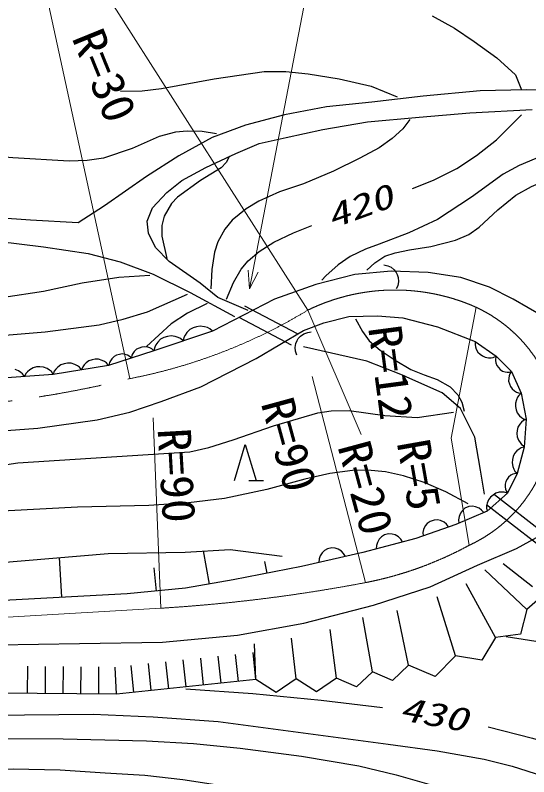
# Model space of a CAD drawing. Units: millimetres, scale not verified. Extents: x 40000 to 680000, y 20000 to 380000.
# Drawn here: x 218324 to 246687, y 272274 to 314323 of the extents above; entities that cross this region are included whole.
import ezdxf
from ezdxf.enums import TextEntityAlignment as Align

# ---------------------------------------------------------------- set-up
doc = ezdxf.new("R2010")
doc.units = ezdxf.units.MM
doc.header["$LTSCALE"] = 1000
doc.linetypes.add('CHAIN', pattern=[18.5, 12, -1.5, 3.5, -1.5])
for name, color, linetype, lineweight in [('M-BGD', 7, 'Continuous', 25), ('M-BMK', 2, 'CHAIN', 13), ('M-STR-HTXT', 7, 'Continuous', 13)]:
    doc.layers.add(name, color=color, linetype=linetype, lineweight=lineweight)
doc.styles.add('ＭＳ ゴシック', font='')
doc.styles.get('ＭＳ ゴシック').set_extended_font_data('MS Gothic')

msp = doc.modelspace()

# ---------------------------------------------------------------- linework, layer by layer
at = {"layer": 'M-BGD'}
for p, q in [((243996, 310148), (240856, 309862)), ((246540, 310200), (243996, 310148)), ((249498, 310096), (246540, 310200)), ((238027, 309525), (235510, 309265)), ((240856, 309862), (238027, 309525)), ((235510, 309265), (233200, 308824)), ((243431, 308928), (246877, 309110)), ((233200, 308824), (231047, 308253)), ((237773, 308435), (240628, 308694)), ((240628, 308694), (243431, 308928)), ((231047, 308253), (229204, 307579)), ((235308, 308020), (237773, 308435)), ((233284, 307579), (235308, 308020)), ((229204, 307579), (227361, 306566)), ((231804, 307241), (233284, 307579)), ((230507, 306696), (231804, 307241)), ((227361, 306566), (225571, 305425)), ((228846, 305918), (230507, 306696)), ((227522, 305191), (228846, 305918)), ((225571, 305425), (223259, 303790)), ((226692, 304542), (227522, 305191)), ((225913, 303686), (226692, 304542)), ((223259, 303790), (221806, 302855)), ((225602, 302959), (225913, 303686)), ((219159, 303011), (215266, 303271)), ((221806, 302855), (219159, 303011)), ((225680, 302284), (225602, 302959)), ((216784, 301921), (219893, 301532)), ((226069, 301506), (225680, 302284)), ((219893, 301532), (222358, 301169)), ((226822, 300727), (226069, 301506)), ((222358, 301169), (224123, 300701)), ((224123, 300701), (225939, 300027)), ((228534, 299534), (226822, 300727)), ((238673, 300538), (238902, 300489)), ((238902, 300489), (239078, 300412)), ((239078, 300412), (239255, 300268)), ((239255, 300268), (239366, 300122)), ((225939, 300027), (227989, 299015)), ((237076, 300002), (234918, 299463)), ((239080, 300195), (237076, 300002)), ((241123, 300118), (239080, 300195)), ((239366, 300122), (239422, 300016)), ((239422, 300016), (239479, 299843)), ((239479, 299843), (239497, 299615)), ((242935, 299848), (241123, 300118)), ((244515, 299308), (242935, 299848)), ((229521, 298729), (228534, 299534)), ((234918, 299463), (232644, 298653)), ((239497, 299615), (239448, 299386)), ((227989, 299015), (230429, 297691)), ((239448, 299386), (239371, 299210)), ((245825, 298653), (244515, 299308)), ((232644, 298653), (229213, 296880)), ((231182, 298028), (229521, 298729)), ((247483, 297690), (245825, 298653)), ((230994, 298278), (233898, 296743)), ((236755, 297690), (238335, 297728)), ((238335, 297728), (239723, 297612)), ((230667, 297659), (233571, 296124)), ((234249, 296919), (235367, 297343)), ((235367, 297343), (236755, 297690)), ((239723, 297612), (241650, 297111)), ((229213, 296880), (225976, 295801)), ((227966, 296966), (227805, 296805)), ((228149, 297063), (227966, 296966)), ((228342, 297127), (228149, 297063)), ((228547, 297160), (228342, 297127)), ((228772, 297127), (228547, 297160)), ((228934, 297074), (228772, 297127)), ((229063, 297009), (228934, 297074)), ((229213, 296880), (229063, 297009)), ((231628, 295377), (234249, 296919)), ((241650, 297111), (243731, 296302)), ((226536, 296525), (226353, 296429)), ((226730, 296590), (226536, 296525)), ((226934, 296622), (226730, 296590)), ((227160, 296590), (226934, 296622)), ((227321, 296536), (227160, 296590)), ((227450, 296472), (227321, 296536)), ((227600, 296343), (227450, 296472)), ((227643, 296536), (227600, 296343)), ((227708, 296665), (227643, 296536)), ((227805, 296805), (227708, 296665)), ((233890, 296364), (233953, 296466)), ((233953, 296466), (234073, 296604)), ((234073, 296604), (234260, 296735)), ((234260, 296735), (234482, 296810)), ((234482, 296810), (234672, 296834)), ((226095, 296128), (226031, 295998)), ((226192, 296267), (226095, 296128)), ((226353, 296429), (226192, 296267)), ((233788, 295969), (233821, 296195)), ((233821, 296195), (233890, 296364)), ((243731, 296302), (243720, 296139)), ((243720, 296139), (243740, 296022)), ((243731, 296302), (244887, 295493)), ((225976, 295801), (223470, 294991)), ((224231, 295620), (224074, 295597)), ((224403, 295593), (224231, 295620)), ((224823, 295647), (224773, 295549)), ((224898, 295753), (224823, 295647)), ((225022, 295876), (224898, 295753)), ((225163, 295948), (225022, 295876)), ((225311, 295996), (225163, 295948)), ((225468, 296019), (225311, 295996)), ((225640, 295993), (225468, 296019)), ((225763, 295951), (225640, 295993)), ((225861, 295901), (225763, 295951)), ((225976, 295801), (225861, 295901)), ((226031, 295998), (225988, 295805)), ((233812, 295778), (233788, 295969)), ((233886, 295556), (233812, 295778)), ((237751, 295222), (234240, 296020)), ((243740, 296022), (243784, 295889)), ((243784, 295889), (243873, 295724)), ((243873, 295724), (243995, 295605)), ((243995, 295605), (244133, 295508)), ((222396, 295240), (222233, 295122)), ((222568, 295299), (222396, 295240)), ((222746, 295328), (222568, 295299)), ((222928, 295328), (222746, 295328)), ((223121, 295268), (222928, 295328)), ((223254, 295199), (223121, 295268)), ((223357, 295125), (223254, 295199)), ((223586, 295247), (223536, 295149)), ((223661, 295354), (223586, 295247)), ((223785, 295476), (223661, 295354)), ((223926, 295549), (223785, 295476)), ((224074, 295597), (223926, 295549)), ((224526, 295551), (224403, 295593)), ((224624, 295501), (224526, 295551)), ((224738, 295401), (224624, 295501)), ((224773, 295549), (224738, 295401)), ((228583, 293797), (231628, 295377)), ((239613, 294478), (237751, 295222)), ((244133, 295508), (244286, 295435)), ((244286, 295435), (244472, 295407)), ((244472, 295407), (244612, 295412)), ((244612, 295412), (244729, 295433)), ((244729, 295433), (244878, 295499)), ((244887, 295493), (244853, 295357)), ((244853, 295357), (244853, 295255)), ((244853, 295255), (244870, 295136)), ((244887, 295493), (245735, 294645)), ((219307, 294857), (219123, 294747)), ((219496, 294903), (219307, 294857)), ((219688, 294917), (219496, 294903)), ((219882, 294900), (219688, 294917)), ((220080, 294818), (219882, 294900)), ((220215, 294732), (220080, 294818)), ((223470, 294991), (220425, 294490)), ((220559, 294772), (220480, 294662)), ((220670, 294887), (220559, 294772)), ((220844, 295013), (220670, 294887)), ((221028, 295076), (220844, 295013)), ((221217, 295107), (221028, 295076)), ((221412, 295107), (221217, 295107)), ((221617, 295043), (221412, 295107)), ((221759, 294969), (221617, 295043)), ((221869, 294890), (221759, 294969)), ((221990, 294748), (221869, 294890)), ((222055, 294911), (221990, 294748)), ((222129, 295014), (222055, 294911)), ((222233, 295122), (222129, 295014)), ((223470, 294991), (223357, 295125)), ((223536, 295149), (223501, 295002)), ((244870, 295136), (244921, 294983)), ((244921, 294983), (245006, 294865)), ((245006, 294865), (245108, 294763)), ((220425, 294490), (217286, 294259)), ((218506, 294680), (218320, 294756)), ((218632, 294599), (218506, 294680)), ((218729, 294516), (218632, 294599)), ((218830, 294373), (218729, 294516)), ((218914, 294539), (218830, 294373)), ((219002, 294642), (218914, 294539)), ((219123, 294747), (219002, 294642)), ((220318, 294643), (220215, 294732)), ((220425, 294490), (220318, 294643)), ((220480, 294662), (220411, 294488)), ((241900, 293467), (239613, 294478)), ((245108, 294763), (245227, 294678)), ((245227, 294678), (245380, 294627)), ((245380, 294627), (245498, 294610)), ((245498, 294610), (245600, 294610)), ((245610, 294417), (245582, 294290)), ((245600, 294610), (245736, 294644)), ((245649, 294520), (245610, 294417)), ((245735, 294645), (245649, 294520)), ((245735, 294645), (246275, 293450)), ((245582, 294290), (245575, 294116)), ((245575, 294116), (245615, 293963)), ((245615, 293963), (245680, 293821)), ((226386, 292987), (228583, 293797)), ((245680, 293821), (245767, 293689)), ((245767, 293689), (245903, 293579)), ((245903, 293579), (246017, 293516)), ((246017, 293516), (246120, 293477)), ((242911, 292616), (241900, 293467)), ((246006, 293094), (245952, 292900)), ((246073, 293228), (246006, 293094)), ((246144, 293333), (246073, 293228)), ((246120, 293477), (246270, 293460)), ((246275, 293450), (246144, 293333)), ((246275, 293450), (246545, 292024)), ((224652, 292409), (226386, 292987)), ((245952, 292900), (245955, 292718)), ((245955, 292718), (245989, 292541)), ((222840, 291985), (224652, 292409)), ((243709, 291020), (242911, 292616)), ((245989, 292541), (246052, 292369)), ((246052, 292369), (246174, 292209)), ((219564, 291523), (222840, 291985)), ((246174, 292209), (246285, 292108)), ((246292, 291862), (246193, 291749)), ((246285, 292108), (246390, 292036)), ((246388, 291945), (246292, 291862)), ((246545, 292024), (246388, 291945)), ((246390, 292036), (246554, 291976)), ((246545, 292024), (246429, 290482)), ((216866, 291330), (219564, 291523)), ((246090, 291576), (246047, 291399)), ((246193, 291749), (246090, 291576)), ((244028, 289211), (243709, 291020)), ((246047, 291399), (246033, 291220)), ((246033, 291220), (246050, 291038)), ((246050, 291038), (246126, 290852)), ((230428, 288627), (231028, 290627)), ((231028, 290627), (231628, 288627)), ((246126, 290852), (246207, 290725)), ((246207, 290725), (246290, 290629)), ((246290, 290629), (246433, 290528)), ((246034, 290276), (245901, 290125)), ((246151, 290369), (246034, 290276)), ((246429, 290482), (246044, 289017)), ((246261, 290433), (246151, 290369)), ((246429, 290482), (246261, 290433)), ((245780, 289784), (245763, 289602)), ((245826, 289958), (245780, 289784)), ((245901, 290125), (245826, 289958)), ((245763, 289602), (245805, 289405)), ((245805, 289405), (245861, 289266)), ((244241, 287881), (244028, 289211)), ((246044, 289017), (245504, 287938)), ((245700, 288921), (245571, 288824)), ((245808, 288974), (245700, 288921)), ((245904, 289006), (245808, 288974)), ((245861, 289266), (245925, 289156)), ((246044, 289017), (245904, 289006)), ((245925, 289156), (246047, 289031)), ((231228, 288627), (232028, 288627)), ((245421, 288577), (245378, 288438)), ((245486, 288706), (245421, 288577)), ((245571, 288824), (245486, 288706)), ((245378, 288438), (245378, 288277)), ((245378, 288277), (245400, 288159)), ((245400, 288159), (245432, 288062)), ((245432, 288062), (245507, 287944)), ((245504, 287938), (244386, 286936)), ((244578, 287712), (244464, 287570)), ((244712, 287832), (244578, 287712)), ((244866, 287930), (244712, 287832)), ((244790, 287866), (247546, 285729)), ((245060, 287983), (244866, 287930)), ((245210, 287997), (245060, 287983)), ((245337, 287990), (245210, 287997)), ((245504, 287938), (245337, 287990)), ((243385, 287197), (243163, 287103)), ((243574, 287212), (243385, 287197)), ((243747, 287187), (243574, 287212)), ((244361, 287236), (244354, 287108)), ((244390, 287383), (244361, 287236)), ((244361, 287313), (247117, 285176)), ((244464, 287570), (244390, 287383)), ((244386, 286936), (242652, 286204)), ((242918, 286837), (242838, 286640)), ((243021, 286978), (242918, 286837)), ((243163, 287103), (243021, 286978)), ((243943, 287107), (243747, 287187)), ((244085, 287004), (243943, 287107)), ((244210, 286861), (244085, 287004)), ((244354, 287108), (244387, 286937)), ((241232, 286373), (241082, 286257)), ((241458, 286452), (241232, 286373)), ((241648, 286455), (241458, 286452)), ((241819, 286420), (241648, 286455)), ((242010, 286328), (241819, 286420)), ((242838, 286640), (242813, 286467)), ((242813, 286467), (242828, 286278)), ((242652, 286204), (240455, 285433)), ((240970, 286122), (240878, 285931)), ((241082, 286257), (240970, 286122)), ((242145, 286216), (242010, 286328)), ((242261, 286066), (242145, 286216)), ((238555, 285522), (238433, 285397)), ((238714, 285626), (238555, 285522)), ((238946, 285687), (238714, 285626)), ((239135, 285675), (238946, 285687)), ((239303, 285626), (239135, 285675)), ((239486, 285519), (239303, 285626)), ((239612, 285397), (239486, 285519)), ((240878, 285931), (240843, 285759)), ((240843, 285759), (240846, 285570)), ((246018, 284876), (247483, 285685)), ((240455, 285433), (237526, 284662)), ((238326, 285214), (238277, 285046)), ((238433, 285397), (238326, 285214)), ((239716, 285238), (239612, 285397)), ((223451, 284607), (227706, 284681)), ((227706, 284681), (230200, 284827)), ((229046, 282917), (228724, 284741)), ((230200, 284827), (233062, 284461)), ((235411, 284766), (235284, 284645)), ((235573, 284864), (235411, 284766)), ((235807, 284917), (235573, 284864)), ((235996, 284899), (235807, 284917)), ((236162, 284844), (235996, 284899)), ((236342, 284731), (236162, 284844)), ((236463, 284605), (236342, 284731)), ((238277, 285046), (238265, 284856)), ((243860, 283951), (246018, 284876)), ((214940, 283874), (223451, 284607)), ((220894, 282184), (220777, 284377)), ((237526, 284662), (234134, 283891)), ((235117, 284299), (235098, 284110)), ((235171, 284465), (235117, 284299)), ((235284, 284645), (235171, 284465)), ((236561, 284443), (236463, 284605)), ((234134, 283891), (230356, 283148)), ((232245, 283519), (232118, 284163)), ((241239, 282756), (243860, 283951)), ((246897, 282763), (245282, 284024)), ((226117, 282531), (225996, 283802)), ((246582, 281503), (244258, 283709)), ((230356, 283148), (227735, 282685)), ((227735, 282685), (224498, 282377)), ((238117, 281754), (241239, 282756)), ((244849, 279967), (243234, 282921)), ((224498, 282377), (217290, 281991)), ((242643, 278943), (241619, 282212)), ((234262, 280752), (238117, 281754)), ((247160, 282028), (246582, 281503)), ((240044, 278431), (239414, 281463)), ((246582, 281503), (246228, 280157)), ((238055, 278076), (237523, 281070)), ((230601, 280096), (234262, 280752)), ((226463, 279711), (230601, 280096)), ((236066, 277722), (235711, 280400)), ((246228, 280157), (244849, 279967)), ((216789, 279557), (221877, 279634)), ((221877, 279634), (226463, 279711)), ((233840, 277682), (233584, 279927)), ((244849, 279967), (244088, 278719)), ((231615, 277643), (231536, 279612)), ((228728, 277338), (228570, 278830)), ((229690, 277440), (229533, 278931)), ((230652, 277541), (230495, 279033)), ((231615, 277643), (231457, 279135)), ((242643, 278943), (241514, 277820)), ((244088, 278719), (242643, 278943)), ((219009, 276876), (219023, 278376)), ((219990, 276867), (220004, 278367)), ((224878, 276932), (224721, 278424)), ((225840, 277033), (225683, 278525)), ((226803, 277135), (226645, 278627)), ((227765, 277237), (227608, 278728)), ((240044, 278431), (239167, 277590)), ((241514, 277820), (240044, 278431)), ((220972, 276858), (220986, 278358)), ((221953, 276849), (221967, 278349)), ((222934, 276839), (222948, 278339)), ((223916, 276830), (223844, 278329)), ((238055, 278076), (237178, 277236)), ((239167, 277590), (238055, 278076)), ((231615, 277643), (223916, 276830)), ((232741, 276921), (231615, 277643)), ((233840, 277682), (232741, 276921)), ((234966, 276960), (233840, 277682)), ((236066, 277722), (234966, 276960)), ((237178, 277236), (236066, 277722)), ((223916, 276830), (216065, 276904))]:
    msp.add_line(p, q, dxfattribs=at)
for points in [[(241352, 314297), (242579, 313613), (243679, 312869), (244929, 311979), (245948, 311032), (246287, 310213)], [(224130, 310128), (225331, 310155), (226401, 310275), (229320, 310812), (232068, 311218), (233270, 311210), (234511, 311090), (236220, 310811), (237975, 310406), (239420, 309823)], [(240266, 304752), (241428, 305224), (242709, 305860), (243798, 306575), (244905, 307435), (246291, 308829)], [(240117, 308560), (239726, 308059), (239142, 307510), (238419, 307009), (237362, 306439), (235903, 305715), (234240, 305022), (232917, 304564), (231773, 304055), (231078, 303637), (230303, 303004), (229894, 302514), (229511, 301810), (229330, 301235), (229181, 300277), (229118, 299215)], [(229444, 307776), (228654, 307902), (227817, 307923), (227172, 307860), (226276, 307634), (224790, 306974), (223190, 306428), (222297, 306296), (221298, 306264), (218187, 306442), (214992, 306728), (212185, 307456)], [(255203, 307933), (253584, 307469), (251830, 307076), (249553, 306819), (247082, 306411), (246157, 306030), (245274, 305542), (243532, 304272), (241646, 303047), (240055, 302310), (238419, 301680), (237664, 301415), (236825, 301000), (236162, 300543), (235484, 299927), (235260, 299696)], [(237744, 300241), (238188, 300654), (238735, 301013), (239299, 301211), (240092, 301364), (241277, 301558), (242637, 301897), (243369, 302223), (243950, 302620), (244970, 303585), (245979, 304393), (246831, 304870), (247748, 305256), (249255, 305788), (250795, 306216), (251511, 306253), (252513, 306164), (253940, 305950), (255510, 305822), (257007, 306027), (258763, 306392), (259866, 306843)], [(230163, 306534), (229967, 306185), (229693, 305903), (228559, 305197), (227291, 304274), (226961, 303920), (226554, 303225), (226426, 302721), (226423, 302118), (226700, 300892)], [(229990, 298648), (230374, 299572), (230798, 300295), (231187, 300765), (231795, 301286), (232610, 301793), (233692, 302315), (234697, 302716)], [(168463, 297326), (171990, 297087), (175465, 296750), (177126, 296607), (178925, 296563), (183195, 296681), (187632, 296907), (192223, 297215), (196723, 297415), (206498, 297562), (208789, 297666), (211177, 297882), (215476, 298422), (219877, 299086), (222029, 299541), (224053, 299866), (225756, 299968)], [(206242, 294598), (207899, 295058), (209853, 295481), (213273, 296071), (216860, 296580), (219972, 296851), (222964, 297234), (224284, 297533), (225623, 297943), (227843, 298924)], [(228916, 298403), (227839, 297865), (226937, 297280), (225572, 296040)], [(237112, 297563), (237498, 296856), (237880, 296350), (238480, 295825), (239304, 295273), (240172, 294771), (240917, 294465), (241634, 294212), (242353, 293800), (242777, 293369), (242987, 292965), (243124, 292456)], [(195125, 287645), (204685, 288209), (206883, 288300), (209171, 288292), (210455, 288342), (211844, 288499), (215054, 289090), (218472, 289610), (227972, 290208), (229020, 290447), (230353, 290880), (232584, 291643), (235039, 292368), (235767, 292477), (236763, 292491), (238733, 292226), (240529, 292107), (242538, 292403)], [(243336, 287349), (242102, 288012), (240918, 288530), (239772, 288891), (238773, 289108), (237779, 289210), (236951, 289189), (235691, 289016), (234323, 288715), (232211, 288145), (229888, 287632), (227897, 287396), (225702, 287248), (221769, 287155), (217958, 286959), (215179, 286793), (212353, 286521), (210376, 286212), (208293, 285779), (206335, 285370), (204512, 285102), (203114, 285010), (201657, 285020)], [(248024, 279601), (245440, 279993)], [(227742, 277127), (231442, 276874), (235224, 276512), (238614, 276091)], [(191736, 269627), (192735, 269671), (193786, 269843), (194750, 270121), (195856, 270558), (198477, 271759), (201273, 272922), (203179, 273656), (205296, 274351), (207042, 274792), (208868, 275138), (210921, 275439), (213113, 275644), (222623, 275724), (225939, 275586), (229529, 275325), (238916, 274081), (241619, 273712), (244226, 273242), (245779, 272851), (247443, 272321), (250322, 271198)], [(244447, 275027), (246896, 274415), (249568, 273638), (253031, 272515)], [(200514, 271304), (203692, 272497), (205466, 273002), (207610, 273496), (209721, 273863), (211905, 274131), (214299, 274312), (216581, 274380), (220976, 274373), (225576, 274264), (228169, 274109), (230756, 273849), (234129, 273408), (237303, 272884), (239372, 272387), (241679, 271720), (243721, 271120), (245816, 270388), (247943, 269378)], [(244021, 268258), (240554, 269518), (237047, 270657), (227580, 272113), (225480, 272336), (223283, 272466), (220801, 272631), (218216, 272700), (215155, 272586), (212159, 272363), (209222, 271976), (206065, 271451), (203763, 270947), (201442, 270334)]]:
    msp.add_lwpolyline(points, dxfattribs=at)
at = {"layer": 'M-BMK'}
msp.add_line((226362, 281582), (217900, 281092), dxfattribs=at)
for centre, radius, start, end in [((239300, 288151), 11000, 65.9668, 115.942), ((240411, 290941), 8000, 27.0651, 65.094), ((218965, 323714), 30000, 280.9318, 301.1597), ((210332, 352524), 60000, 266.03238, 283.81033), ((240046, 292322), 8000, 294.7662, 2.4907), ((233838, 302625), 20000, 281.0425, 298.5553), ((220875, 371414), 90000, 273.49577, 280.75426)]:
    msp.add_arc(centre, radius, start, end, dxfattribs=at)
at = {"layer": 'M-STR-HTXT'}
for p, q in [((224654, 294259), (218327, 323369)), ((218327, 323369), (234488, 298042)), ((231270, 299207), (235875, 323122)), ((231270, 299207), (231184, 300242)), ((231734, 300136), (231270, 299207)), ((243780, 298197), (242405, 290978)), ((234488, 298042), (237439, 291169)), ((234727, 294378), (237668, 282995)), ((226362, 281582), (225942, 292086)), ((242405, 290978), (243398, 285058))]:
    msp.add_line(p, q, dxfattribs=at)

# ---------------------------------------------------------------- texts
at = {"layer": 'M-BGD', "style": 'ＭＳ ゴシック', "oblique": 15, "width": 1.4}
for s, rotation, p in [('420', 19.9, (235935, 302142)), ('430', 349.7, (239406, 275032))]:
    msp.add_text(s, height=1320, rotation=rotation, dxfattribs=at).set_placement(p, align=Align.BOTTOM_LEFT)
at = {"layer": 'M-STR-HTXT', "style": 'ＭＳ ゴシック', "width": 1.05}
for s, rotation, p in [('R=30', 292.1, (220915, 312874)), ('R=12', 277.6, (237269, 297009)), ('R=90', 285.3, (231348, 292765)), ('R=90', 273.3, (225636, 291451)), ('R=20', 285.1, (235584, 290378)), ('R=5', 280, (238851, 290640))]:
    msp.add_text(s, height=1833, rotation=rotation, dxfattribs=at).set_placement(p, align=Align.BOTTOM_LEFT)

doc.saveas('drawing.dxf')
